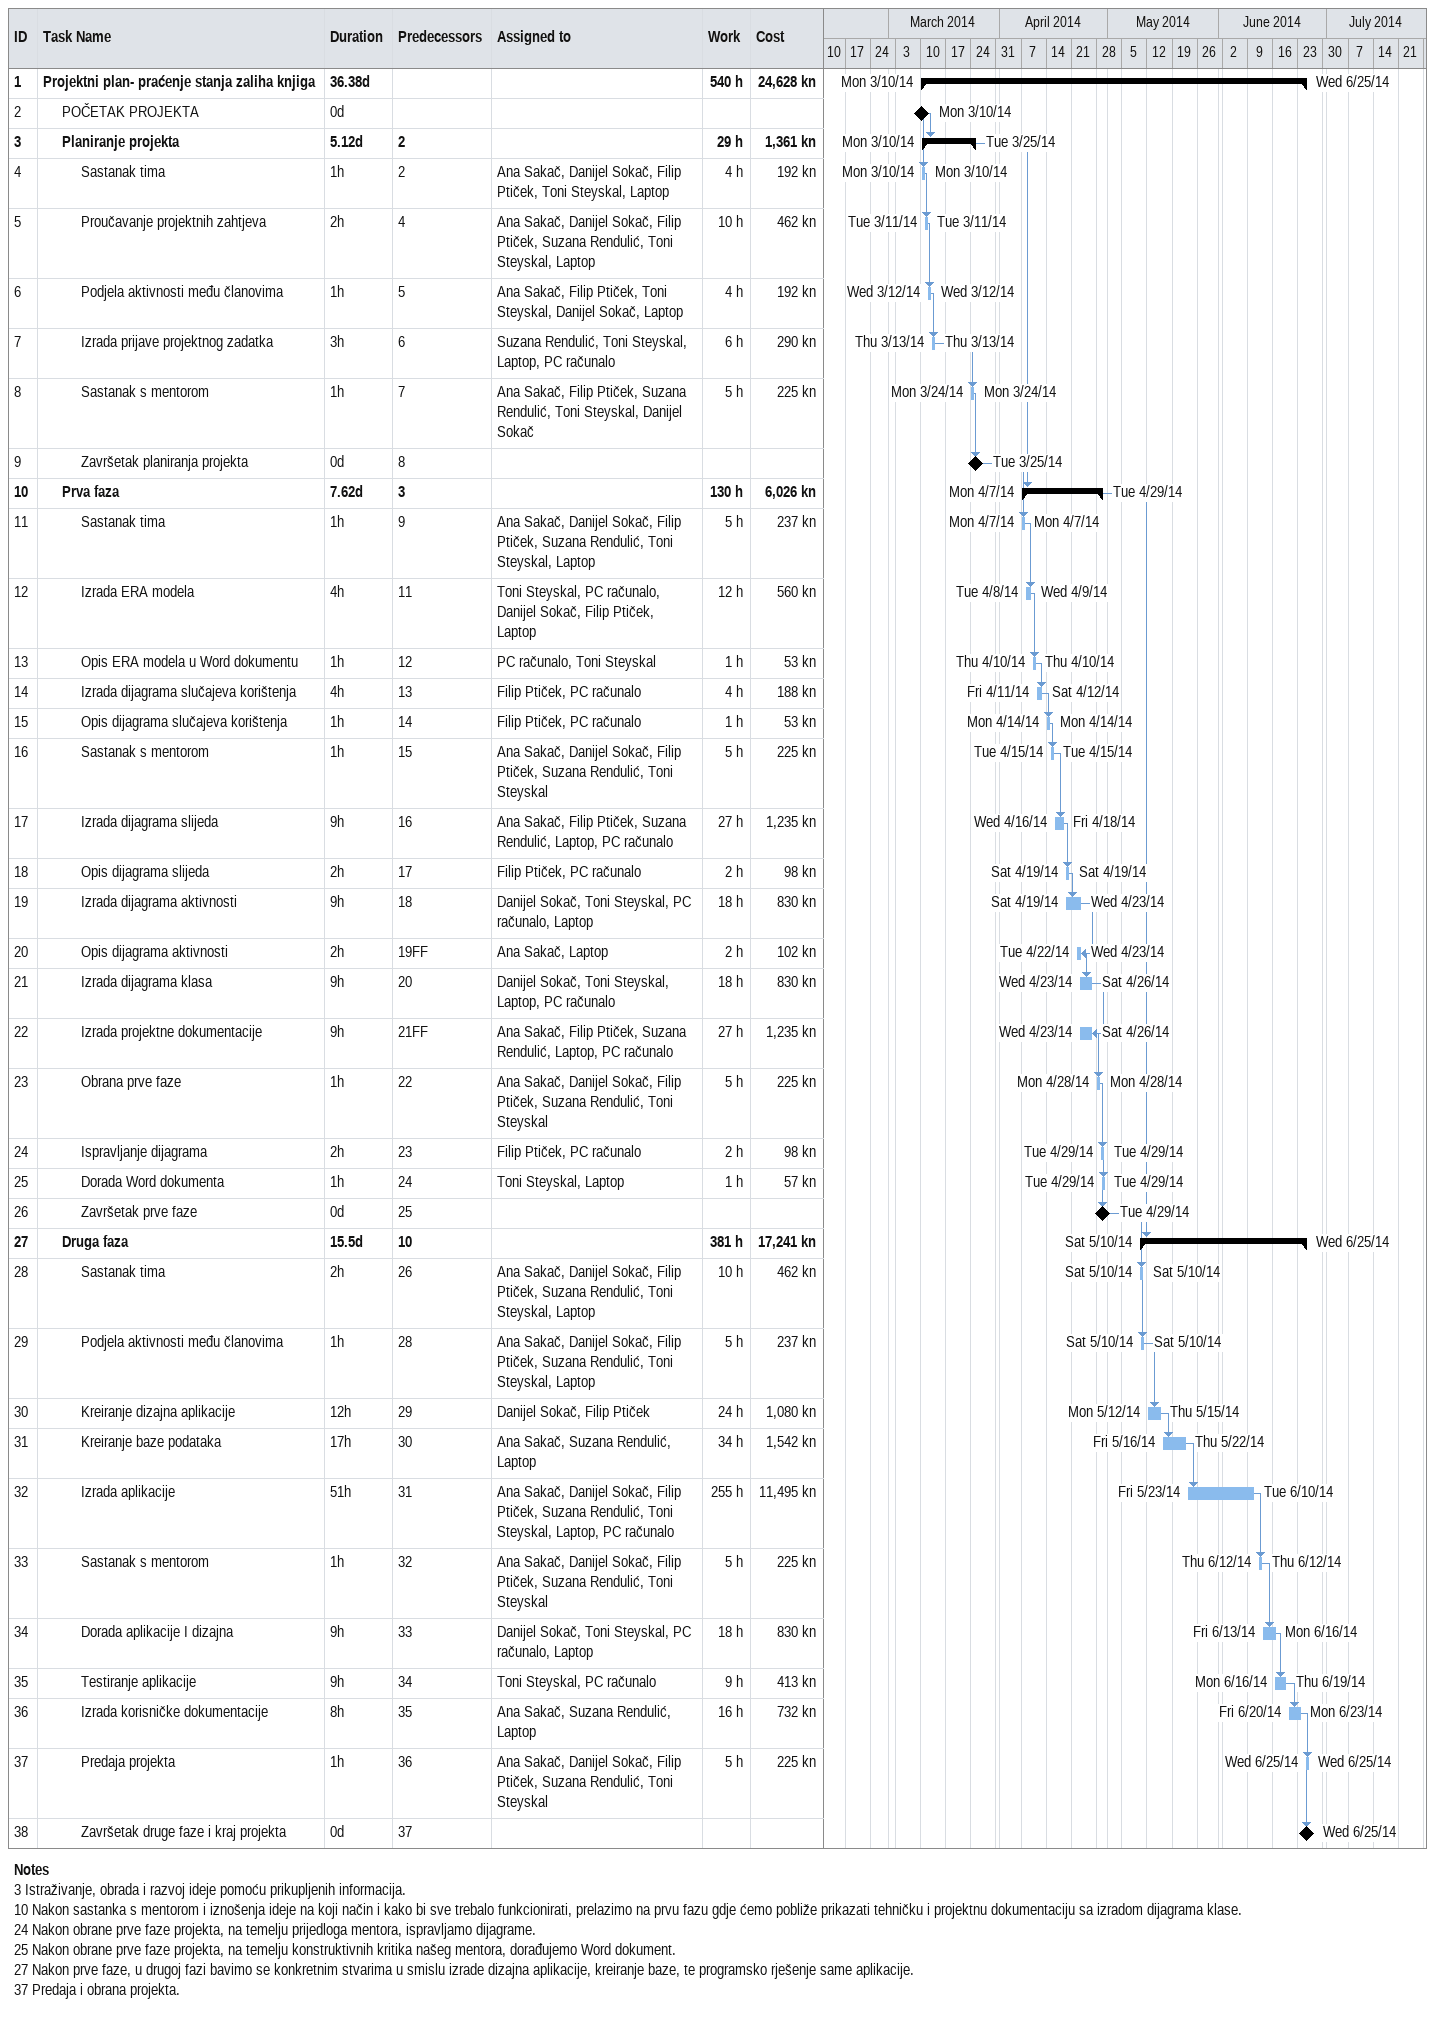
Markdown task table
| ID | Level | Task | Duration | Start | Finish | Predecessors | Resources | Work (h) | Cost (kn) |
|---|---|---|---|---|---|---|---|---|---|
| 1 | 1 | **Projektni plan- praćenje stanja zaliha knjiga** | 36.38d | 2014-03-10 | 2014-06-25 |  |  | 540 | 24628 |
| 2 | 2 | POČETAK PROJEKTA | 0d | 2014-03-10 | 2014-03-10 |  |  |  |  |
| 3 | 2 | **Planiranje projekta** | 5.12d | 2014-03-10 | 2014-03-25 | 2 |  | 29 | 1361 |
| 4 | 3 | Sastanak tima | 1h | 2014-03-10 | 2014-03-10 | 2 | Ana Sakač, Danijel Sokač, Filip Ptiček, Toni Steyskal, Laptop | 4 | 192 |
| 5 | 3 | Proučavanje projektnih zahtjeva | 2h | 2014-03-11 | 2014-03-11 | 4 | Ana Sakač, Danijel Sokač, Filip Ptiček, Suzana Rendulić, Toni Steyskal, Laptop | 10 | 462 |
| 6 | 3 | Podjela aktivnosti među članovima | 1h | 2014-03-12 | 2014-03-12 | 5 | Ana Sakač, Filip Ptiček, Toni Steyskal, Danijel Sokač, Laptop | 4 | 192 |
| 7 | 3 | Izrada prijave projektnog zadatka | 3h | 2014-03-13 | 2014-03-13 | 6 | Suzana Rendulić, Toni Steyskal, Laptop, PC računalo | 6 | 290 |
| 8 | 3 | Sastanak s mentorom | 1h | 2014-03-24 | 2014-03-24 | 7 | Ana Sakač, Filip Ptiček, Suzana Rendulić, Toni Steyskal, Danijel Sokač | 5 | 225 |
| 9 | 3 | Završetak planiranja projekta | 0d | 2014-03-25 | 2014-03-25 | 8 |  |  |  |
| 10 | 2 | **Prva faza** | 7.62d | 2014-04-07 | 2014-04-29 | 3 |  | 130 | 6026 |
| 11 | 3 | Sastanak tima | 1h | 2014-04-07 | 2014-04-07 | 9 | Ana Sakač, Danijel Sokač, Filip Ptiček, Suzana Rendulić, Toni Steyskal, Laptop | 5 | 237 |
| 12 | 3 | Izrada ERA modela | 4h | 2014-04-08 | 2014-04-09 | 11 | Toni Steyskal, PC računalo, Danijel Sokač, Filip Ptiček, Laptop | 12 | 560 |
| 13 | 3 | Opis ERA modela u Word dokumentu | 1h | 2014-04-10 | 2014-04-10 | 12 | PC računalo, Toni Steyskal | 1 | 53 |
| 14 | 3 | Izrada dijagrama slučajeva korištenja | 4h | 2014-04-11 | 2014-04-12 | 13 | Filip Ptiček, PC računalo | 4 | 188 |
| 15 | 3 | Opis dijagrama slučajeva korištenja | 1h | 2014-04-14 | 2014-04-14 | 14 | Filip Ptiček, PC računalo | 1 | 53 |
| 16 | 3 | Sastanak s mentorom | 1h | 2014-04-15 | 2014-04-15 | 15 | Ana Sakač, Danijel Sokač, Filip Ptiček, Suzana Rendulić, Toni Steyskal | 5 | 225 |
| 17 | 3 | Izrada dijagrama slijeda | 9h | 2014-04-16 | 2014-04-18 | 16 | Ana Sakač, Filip Ptiček, Suzana Rendulić, Laptop, PC računalo | 27 | 1235 |
| 18 | 3 | Opis dijagrama slijeda | 2h | 2014-04-19 | 2014-04-19 | 17 | Filip Ptiček, PC računalo | 2 | 98 |
| 19 | 3 | Izrada dijagrama aktivnosti | 9h | 2014-04-19 | 2014-04-23 | 18 | Danijel Sokač, Toni Steyskal, PC računalo, Laptop | 18 | 830 |
| 20 | 3 | Opis dijagrama aktivnosti | 2h | 2014-04-22 | 2014-04-23 | 19FF | Ana Sakač, Laptop | 2 | 102 |
| 21 | 3 | Izrada dijagrama klasa | 9h | 2014-04-23 | 2014-04-26 | 20 | Danijel Sokač, Toni Steyskal, Laptop, PC računalo | 18 | 830 |
| 22 | 3 | Izrada projektne dokumentacije | 9h | 2014-04-23 | 2014-04-26 | 21FF | Ana Sakač, Filip Ptiček, Suzana Rendulić, Laptop, PC računalo | 27 | 1235 |
| 23 | 3 | Obrana prve faze | 1h | 2014-04-28 | 2014-04-28 | 22 | Ana Sakač, Danijel Sokač, Filip Ptiček, Suzana Rendulić, Toni Steyskal | 5 | 225 |
| 24 | 3 | Ispravljanje dijagrama | 2h | 2014-04-29 | 2014-04-29 | 23 | Filip Ptiček, PC računalo | 2 | 98 |
| 25 | 3 | Dorada Word dokumenta | 1h | 2014-04-29 | 2014-04-29 | 24 | Toni Steyskal, Laptop | 1 | 57 |
| 26 | 3 | Završetak prve faze | 0d | 2014-04-29 | 2014-04-29 | 25 |  |  |  |
| 27 | 2 | **Druga faza** | 15.5d | 2014-05-10 | 2014-06-25 | 10 |  | 381 | 17241 |
| 28 | 3 | Sastanak tima | 2h | 2014-05-10 | 2014-05-10 | 26 | Ana Sakač, Danijel Sokač, Filip Ptiček, Suzana Rendulić, Toni Steyskal, Laptop | 10 | 462 |
| 29 | 3 | Podjela aktivnosti među članovima | 1h | 2014-05-10 | 2014-05-10 | 28 | Ana Sakač, Danijel Sokač, Filip Ptiček, Suzana Rendulić, Toni Steyskal, Laptop | 5 | 237 |
| 30 | 3 | Kreiranje dizajna aplikacije | 12h | 2014-05-12 | 2014-05-15 | 29 | Danijel Sokač, Filip Ptiček | 24 | 1080 |
| 31 | 3 | Kreiranje baze podataka | 17h | 2014-05-16 | 2014-05-22 | 30 | Ana Sakač, Suzana Rendulić, Laptop | 34 | 1542 |
| 32 | 3 | Izrada aplikacije | 51h | 2014-05-23 | 2014-06-10 | 31 | Ana Sakač, Danijel Sokač, Filip Ptiček, Suzana Rendulić, Toni Steyskal, Laptop, PC računalo | 255 | 11495 |
| 33 | 3 | Sastanak s mentorom | 1h | 2014-06-12 | 2014-06-12 | 32 | Ana Sakač, Danijel Sokač, Filip Ptiček, Suzana Rendulić, Toni Steyskal | 5 | 225 |
| 34 | 3 | Dorada aplikacije I dizajna | 9h | 2014-06-13 | 2014-06-16 | 33 | Danijel Sokač, Toni Steyskal, PC računalo, Laptop | 18 | 830 |
| 35 | 3 | Testiranje aplikacije | 9h | 2014-06-16 | 2014-06-19 | 34 | Toni Steyskal, PC računalo | 9 | 413 |
| 36 | 3 | Izrada korisničke dokumentacije | 8h | 2014-06-20 | 2014-06-23 | 35 | Ana Sakač, Suzana Rendulić, Laptop | 16 | 732 |
| 37 | 3 | Predaja projekta | 1h | 2014-06-25 | 2014-06-25 | 36 | Ana Sakač, Danijel Sokač, Filip Ptiček, Suzana Rendulić, Toni Steyskal | 5 | 225 |
| 38 | 3 | Završetak druge faze i kraj projekta | 0d | 2014-06-25 | 2014-06-25 | 37 |  |  |  |

Notes
- 3: Istraživanje, obrada i razvoj ideje pomoću prikupljenih informacija.
- 10: Nakon sastanka s mentorom i iznošenja ideje na koji način i kako bi sve trebalo funkcionirati, prelazimo na prvu fazu gdje ćemo pobliže prikazati tehničku i projektnu dokumentaciju sa izradom dijagrama klase.
- 24: Nakon obrane prve faze projekta, na temelju prijedloga mentora, ispravljamo dijagrame.
- 25: Nakon obrane prve faze projekta, na temelju konstruktivnih kritika našeg mentora, dorađujemo Word dokument.
- 27: Nakon prve faze, u drugoj fazi bavimo se konkretnim stvarima u smislu izrade dizajna aplikacije, kreiranje baze, te programsko rješenje same aplikacije.
- 37: Predaja i obrana projekta.
